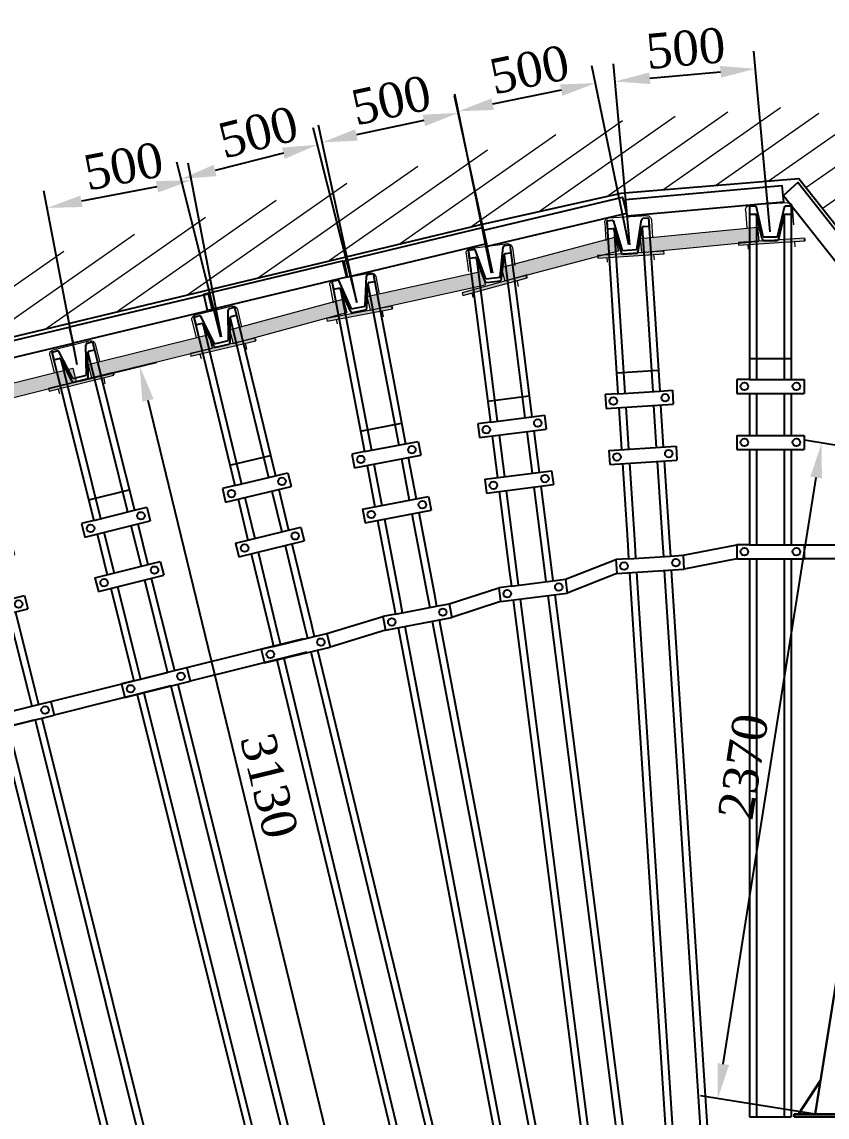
# Model space of a CAD drawing. Header units: millimetres. Extents: x -46762 to 161452, y -66984 to 31524.
# Drawn here: x 112115 to 114990, y -414 to 3497 of the extents above; entities that cross this region are included whole.
import ezdxf

# ---------------------------------------------------------------- set-up
doc = ezdxf.new("R2010")
doc.units = ezdxf.units.MM
doc.header["$LTSCALE"] = 0.5
doc.linetypes.add('ACAD_ISO10W100', pattern=[18, 12, -3, 0, -3])
doc.styles.get("Standard").update_dxf_attribs({"font": 'TIMES.TTF'})
doc.dimstyles.new('ISO-25', dxfattribs={"dimscale": 50, "dimtxt": 2.5, "dimasz": 2.5, "dimexe": 1.25, "dimexo": 0.625, "dimtad": 1, "dimdec": 0, "dimtxsty": 'Standard', "dimcen": 2.5, "dimadec": 0, "dimazin": 0, "dimtfac": 1, "dimtdec": 0, "dimtmove": 0, "dimatfit": 3, "dimfxl": 1, "dimarcsym": 0})

# ---------------------------------------------------------------- blocks, each defined once
blk = doc.blocks.new('11122')
for p, q in [((114545.9, 18362.5), (114545.9, 18333.5)), ((114545.9, 18362.5), (114564.9, 18362.5)), ((114545.9, 18362.5), (114545.9, 18001.5)), ((114595.3, 18252.5), (114570.7, 18357.8)), ((114570.9, 18357.2), (114570.9, 18356.5)), ((114645.9, 18252.5), (114670.5, 18357.8)), ((114670.4, 18357.2), (114670.4, 18356.5)), ((114676.4, 18362.5), (114695.4, 18362.5)), ((114695.4, 18362.5), (114695.4, 18333.5)), ((114695.4, 18362.5), (114695.4, 18001.5)), ((114545.9, 18333.5), (114565.9, 18333.5)), ((114570.9, 18328.5), (114570.9, 18001.5)), ((114590.9, 18245.5), (114570.9, 18328.5)), ((114650.4, 18245.5), (114670.4, 18328.5)), ((114670.4, 18328.5), (114670.4, 18001.5)), ((114675.4, 18333.5), (114695.4, 18333.5)), ((114595.3, 18252.5), (114645.9, 18252.5)), ((114596.9, 18239.5), (114644.4, 18239.5)), ((114545.9, 18001.5), (114545.9, 17743.1)), ((114570.9, 18001.5), (114570.9, 17743.1)), ((114670.4, 18001.5), (114670.4, 17743.1)), ((114695.4, 18001.5), (114695.4, 17743.1)), ((114545.9, 17818.1), (114695.4, 17818.1)), ((114545.9, 17743.1), (114500.4, 17743.1)), ((114500.4, 17743.1), (114500.4, 17693.1)), ((114545.9, 17743.1), (114695.4, 17743.1)), ((114695.4, 17743.1), (114740.9, 17743.1)), ((114740.9, 17743.1), (114740.9, 17693.1)), ((114500.4, 17693.1), (114740.9, 17693.1)), ((114545.9, 17693.1), (114545.9, 17543.1)), ((114545.9, 17693.1), (114545.9, 17543.1)), ((114570.9, 17693.1), (114570.9, 17543.1)), ((114570.9, 17693.1), (114570.9, 17543.1)), ((114670.4, 17693.1), (114670.4, 17543.1)), ((114670.4, 17693.1), (114670.4, 17543.1)), ((114695.4, 17693.1), (114695.4, 17543.1)), ((114695.4, 17693.1), (114695.4, 17543.1)), ((114500.4, 17543.1), (114740.9, 17543.1)), ((114500.4, 17543.1), (114500.4, 17493.1)), ((114740.9, 17543.1), (114740.9, 17493.1)), ((114500.4, 17493.1), (114740.9, 17493.1)), ((114545.9, 17493.1), (114545.9, 17201.5)), ((114570.9, 17493.1), (114570.9, 17201.5)), ((114670.4, 17493.1), (114670.4, 17201.5)), ((114695.4, 17493.1), (114695.4, 17201.5)), ((114545.9, 17201.5), (114545.9, 17152.7)), ((114570.9, 17201.5), (114570.9, 17152.7)), ((114670.4, 17201.5), (114670.4, 17152.7)), ((114695.4, 17201.5), (114695.4, 17152.7)), ((114500.4, 17152.7), (114500.4, 17102.7)), ((114545.9, 17152.7), (114500.4, 17152.7)), ((114545.9, 17152.7), (114695.4, 17152.7)), ((114695.4, 17152.7), (114740.9, 17152.7)), ((114740.9, 17152.7), (114740.9, 17102.7)), ((114740.9, 17152.7), (115170.4, 17152.7)), ((114500.4, 17102.7), (114740.9, 17102.7)), ((114545.9, 17102.7), (114545.9, 15109.6)), ((114570.9, 17102.7), (114570.9, 15109.6)), ((114670.4, 17102.7), (114670.4, 15109.6)), ((114695.4, 17102.7), (114695.4, 15109.6)), ((115170.4, 17102.7), (114740.9, 17102.7)), ((114545.9, 15109.6), (114695.4, 15109.6))]:
    blk.add_line(p, q)
for centre in [(114527.9, 17718.1), (114713.4, 17718.1), (114527.9, 17518.1), (114713.4, 17518.1), (114527.9, 17127.7), (114713.4, 17127.7)]:
    blk.add_circle(centre, 13.5)
for centre, radius, start, end in [((114564.9, 18356.5), 6, 0, 90), ((114676.4, 18356.5), 6, 90, 180), ((114565.9, 18328.5), 5, 0, 90), ((114675.4, 18328.5), 5, 90, 180), ((114596.9, 18245.5), 6, 180, 270), ((114644.4, 18245.5), 6, 270, 0)]:
    blk.add_arc(centre, radius, start, end)
blk = doc.blocks.new('*D95')
at = {"color": 0, "lineweight": -2}
for p, q in [((114786.5, 2746.5), (114728.1, 3391.8)), ((114285.1, 2701.1), (114226.7, 3346.4)), ((114356.8, 3295.4), (114609.2, 3318.3))]:
    blk.add_line(p, q, dxfattribs=at)
at = {"color": 0}
for points in [[(114607.3, 3339), (114611.1, 3297.5), (114733.7, 3329.5)], [(114354.9, 3316.2), (114358.7, 3274.7), (114232.3, 3284.1)]]:
    blk.add_solid(points, dxfattribs=at)
at = {"layer": 'Defpoints', "color": 0}
for p in [(114733.7, 3329.5), (114789.3, 2715.4), (114287.9, 2670)]:
    blk.add_point(p, dxfattribs=at)
at = {"color": 0, "insert": (114484.4, 3402.2), "char_height": 125, "attachment_point": 5, "rotation": 5.1732}
blk.add_mtext('500', dxfattribs=at)
blk = doc.blocks.new('*D96')
at = {"color": 0, "lineweight": -2}
for p, q in [((114281.2, 2700.2), (114150.1, 3339.3)), ((114040.2, 3252.9), (113795.5, 3202.7)), ((113791.7, 2599.7), (113660.5, 3238.8))]:
    blk.add_line(p, q, dxfattribs=at)
at = {"color": 0}
for points in [[(114036, 3273.3), (114044.4, 3232.5), (114162.6, 3278)], [(113791.4, 3223.1), (113799.7, 3182.3), (113673.1, 3177.6)]]:
    blk.add_solid(points, dxfattribs=at)
at = {"layer": 'Defpoints', "color": 0}
for p in [(113673.1, 3177.6), (114287.5, 2669.6), (113798, 2569.1)]:
    blk.add_point(p, dxfattribs=at)
at = {"color": 0, "insert": (113926.6, 3326.4), "char_height": 125, "attachment_point": 5, "rotation": 11.5975}
blk.add_mtext('500', dxfattribs=at)
blk = doc.blocks.new('*D97')
at = {"color": 0, "lineweight": -2}
for p, q in [((113796.2, 2599.2), (113659.2, 3232.6)), ((113550.2, 3145.1), (113309.1, 3093)), ((113310.7, 2494.2), (113173.7, 3127.6))]:
    blk.add_line(p, q, dxfattribs=at)
at = {"color": 0}
for points in [[(113545.8, 3165.5), (113554.6, 3124.8), (113672.4, 3171.5)], [(113304.7, 3113.3), (113313.5, 3072.6), (113186.9, 3066.5)]]:
    blk.add_solid(points, dxfattribs=at)
at = {"layer": 'Defpoints', "color": 0}
for p in [(113186.9, 3066.5), (113802.8, 2568.6), (113317.3, 2463.6)]:
    blk.add_point(p, dxfattribs=at)
at = {"color": 0, "insert": (113433, 3216.8), "char_height": 125, "attachment_point": 5, "rotation": 12.2039}
blk.add_mtext('500', dxfattribs=at)
blk = doc.blocks.new('*D98')
at = {"color": 0, "lineweight": -2}
for p, q in [((113311.8, 2493.4), (113154.3, 3118.7)), ((113048.3, 3027.6), (112804.5, 2966.2)), ((112825.5, 2370.9), (112668, 2996.3))]:
    blk.add_line(p, q, dxfattribs=at)
at = {"color": 0}
for points in [[(113043.3, 3047.8), (113053.4, 3007.4), (113169.6, 3058.1)], [(112799.4, 2986.4), (112809.6, 2946), (112683.3, 2935.7)]]:
    blk.add_solid(points, dxfattribs=at)
at = {"layer": 'Defpoints', "color": 0}
for p in [(112683.3, 2935.7), (113319.4, 2463.1), (112833.1, 2340.6)]:
    blk.add_point(p, dxfattribs=at)
at = {"color": 0, "insert": (112958.3, 3102.7), "char_height": 125, "attachment_point": 5, "rotation": 14.1338}
blk.add_mtext('500', dxfattribs=at)
blk = doc.blocks.new('*D101')
at = {"color": 0, "lineweight": -2}
for p, q in [((112827.2, 2371.3), (112707.8, 2992.8)), ((112596.8, 2907.8), (112327.3, 2856)), ((112312.2, 2272.3), (112192.8, 2893.8))]:
    blk.add_line(p, q, dxfattribs=at)
at = {"color": 0}
for points in [[(112592.9, 2928.3), (112600.7, 2887.4), (112719.6, 2931.4)], [(112323.4, 2876.5), (112331.3, 2835.6), (112204.6, 2832.4)]]:
    blk.add_solid(points, dxfattribs=at)
at = {"layer": 'Defpoints', "color": 0}
for p in [(112204.6, 2832.4), (112833.1, 2340.6), (112318.1, 2241.6)]:
    blk.add_point(p, dxfattribs=at)
at = {"color": 0, "insert": (112477.2, 2981.4), "char_height": 125, "attachment_point": 5, "rotation": 10.8785}
blk.add_mtext('500', dxfattribs=at)
blk = doc.blocks.new('скобка')
at = {"lineweight": 15, "true_color": 0xffffff}
blk.add_hatch(color=7, dxfattribs=at).paths.add_polyline_path([(114382.4, 3025), (114381.8, 3034.7), (114619, 3050.1), (114619.6, 3040.4)])
at = {"lineweight": 15}
for p, q in [((114558.1, 3176.4), (114421.4, 3167.6)), ((114407.4, 3151.6), (114411.6, 3087)), ((114574, 3162.5), (114578.2, 3097.8)), ((114619, 3050.1), (114381.8, 3034.7)), ((114381.8, 3034.7), (114382.4, 3025)), ((114382.4, 3025), (114619.6, 3040.4)), ((114415.5, 3027.1), (114416.5, 3010.7)), ((114582.1, 3037.9), (114583.3, 3019.2))]:
    blk.add_line(p, q, dxfattribs=at)
at = {"lineweight": 15, "extrusion": (0, 0, -1)}
for centre, major_axis, start_param, end_param in [((114559.1, 3161.5), (10.6, 10.6), -0.850275, 0.720521), ((114422.3, 3152.6), (-10.6, 10.6), 5.43291, 7.003706)]:
    blk.add_ellipse(centre, major_axis=major_axis, ratio=1, start_param=start_param, end_param=end_param, dxfattribs=at)
blk = doc.blocks.new('скобка в сборке')
at = {"lineweight": 15, "true_color": 0xffffff}
for points in [[(113826.7, 2619.3), (114243.9, 2671.9), (114250.2, 2622.4), (113833, 2569.7)], [(113677.1, 2545.1), (113676.1, 2554.8), (113912.8, 2577), (113913.7, 2567.3)]]:
    blk.add_hatch(color=7, dxfattribs=at).paths.add_polyline_path(points)
at = {"lineweight": 15}
for p, q in [((113848.4, 2701.5), (113711.9, 2688.7)), ((113698.4, 2672.4), (113704.4, 2607.9)), ((113826.7, 2619.3), (114243.9, 2672)), ((113864.7, 2688), (113870.7, 2623.5)), ((114243.9, 2672), (114250.2, 2622.4)), ((113833, 2569.7), (114250.2, 2622.4)), ((113826.7, 2619.3), (113833, 2569.5)), ((113912.8, 2577), (113676.1, 2554.8)), ((113676.1, 2554.8), (113677.1, 2545.1)), ((113677.1, 2545.1), (113913.7, 2567.3)), ((113710, 2548.2), (113711.6, 2531.8)), ((113876.2, 2560.8), (113877.4, 2542.1))]:
    blk.add_line(p, q, dxfattribs=at)
at = {"lineweight": 15, "extrusion": (0, 0, -1)}
for centre, major_axis, start_param, end_param in [((113849.8, 2686.6), (10.3, 10.9), -0.850275, 0.720521), ((113713.3, 2673.8), (-10.9, 10.3), 5.43291, 7.003706)]:
    blk.add_ellipse(centre, major_axis=major_axis, ratio=1, start_param=start_param, end_param=end_param, dxfattribs=at)
blk = doc.blocks.new('скосштри')
at = {"linetype": 'ACAD_ISO10W100', "true_color": 0xffffff}
blk.add_hatch(color=7, dxfattribs=at).paths.add_polyline_path([(112350.3, 2272.4), (112782.5, 2374.1), (112793.9, 2325.4), (112361.8, 2223.5)])
at = {"lineweight": 15, "true_color": 0xffffff}
blk.add_hatch(color=7, dxfattribs=at).paths.add_polyline_path([(112210.7, 2177.7), (112208.4, 2187.2), (112439.8, 2242), (112442, 2232.5)])
at = {"lineweight": 15}
for p, q in [((112358.7, 2356.4), (112225.3, 2324.8)), ((112350.3, 2272.4), (112782.5, 2374.1)), ((112782.5, 2374.1), (112793.9, 2325.4)), ((112361.8, 2223.5), (112793.9, 2325.4)), ((112376.7, 2345.2), (112391.7, 2282.2)), ((112214.2, 2306.8), (112229.1, 2243.7)), ((112350.3, 2272.4), (112361.8, 2223.5)), ((112439.8, 2242), (112208.4, 2187.2)), ((112210.7, 2177.7), (112442, 2232.5)), ((112405.8, 2220.9), (112409.6, 2202.6)), ((112208.4, 2187.2), (112210.7, 2177.7)), ((112242.9, 2185.3), (112246.7, 2169.4))]:
    blk.add_line(p, q, dxfattribs=at)
at = {"color": 7, "linetype": 'ACAD_ISO10W100'}
blk.add_line((112442, 2232.5), (112440, 2242), dxfattribs=at)
at = {"lineweight": 15, "extrusion": (0, 0, -1)}
for centre, major_axis, start_param, end_param in [((112362.1, 2341.8), (8.7, 12.2), -0.850275, 0.720521), ((112228.8, 2310.2), (-12.2, 8.7), 5.43291, 7.003706)]:
    blk.add_ellipse(centre, major_axis=major_axis, ratio=1, start_param=start_param, end_param=end_param, dxfattribs=at)
blk = doc.blocks.new('*D137')
at = {"color": 0, "lineweight": -2}
for p, q in [((112322.6, 2214.9), (112596.1, 2281.5)), ((113246.1, -651.8), (112564.9, 2145.3)), ((113062.9, -825), (113336.4, -758.4))]:
    blk.add_line(p, q, dxfattribs=at)
at = {"color": 0, "lineweight": 0}
for points in [[(112585.2, 2150.2), (112544.7, 2140.3), (112535.4, 2266.7)], [(113266.3, -646.8), (113225.8, -656.7), (113275.7, -773.2)]]:
    blk.add_solid(points, dxfattribs=at)
at = {"layer": 'Defpoints', "color": 0, "lineweight": 0}
for p in [(112535.4, 2266.7), (112292.2, 2207.5), (113032.5, -832.4)]:
    blk.add_point(p, dxfattribs=at)
at = {"color": 0, "lineweight": 0, "insert": (112997.6, 769.2), "char_height": 125, "attachment_point": 5, "rotation": 283.6862}
blk.add_mtext('3130', dxfattribs=at)

msp = doc.modelspace()

# ---------------------------------------------------------------- hatches: boundary and pattern name
at = {"lineweight": 0}
h = msp.add_hatch(dxfattribs=at)
h.set_pattern_fill('LINE', scale=30, angle=35, style=0)
h.paths.add_polyline_path([(111056.06, 2388.47), (111117.97, 2140.16), (113747.62, 2771.16), (114252.77, 2884.23), (114888.29, 2936.66), (115349.02, 2355.4), (115405.81, 2332.03), (115521.06, 2358.73), (115571.16, 2413.82), (115716.47, 2564.05), (115885.16, 2700.92), (116000.4, 2781.05), (116130.68, 2864.51), (116275.99, 2947.97), (116448.93, 3027.32), (116668.99, 3110.53), (116917.88, 3175.36), (117142.9, 3215.04), (117433.4, 3235.65), (117664.91, 3222.04), (117858.96, 3198.22), (118073.44, 3150.59), (118260.51, 3096.02), (118475.44, 3015.2), (118752.31, 2863.98), (118942.63, 2746.44), (119103.01, 2622.48), (119227.03, 2507.08), (119340.37, 2393.81), (119453.7, 2252.76), (119595.64, 2037.98), (119602.88, 1982.5), (119832.18, 1521.75), (119926.47, 1224.18), (119994.06, 970.89), (120032.85, 586.2), (120032.85, -413.65), (120259.89, -414.26), (120259.89, 528.91), (120217.22, 952.06), (120142.87, 1230.68), (120039.16, 1558.01), (119786.92, 2064.83), (119778.96, 2125.86), (119622.82, 2362.12), (119498.16, 2517.27), (119373.49, 2641.87), (119237.06, 2768.81), (119060.64, 2905.16), (118851.3, 3034.46), (118546.73, 3200.8), (118310.31, 3289.7), (118104.54, 3349.73), (117868.61, 3402.12), (117655.15, 3428.32), (117400.5, 3443.29), (117080.95, 3420.63), (116833.42, 3376.97), (116559.64, 3305.67), (116317.57, 3214.13), (116127.34, 3126.85), (115967.5, 3035.04), (115824.2, 2943.23), (115441.81, 2563.68), (114936.89, 3200.67), (114237.82, 3143), (113682.16, 3018.62)])
h.paths.add_polyline_path([(111034.93, 2120.24), (110973.02, 2368.55), (110635.67, 2287.6), (110439.16, 2241.95), (109955.41, 1967.33), (107042.14, 1244.06), (107101.51, 1006.55), (110359.66, 1815.44), (110799.44, 2065.1), (110978.09, 2106.6)])
at = {"lineweight": 15, "true_color": 0xffffff}
for points in [[(114322.37, 2722.82), (114740.93, 2763.41), (114745.76, 2713.76), (114327.21, 2673.06)], [(113825.88, 2620.01), (114232.34, 2727.87), (114245.15, 2679.66), (113838.72, 2571.69)], [(114170.64, 2652.88), (114170, 2662.62), (114407.23, 2678.04), (114407.86, 2668.29)], [(113689.31, 2519.34), (113686.69, 2528.74), (113915.65, 2592.68), (113918.28, 2583.28)]]:
    msp.add_hatch(color=7, dxfattribs=at).paths.add_polyline_path(points)

# ---------------------------------------------------------------- linework, layer by layer
for p, q in [((114712.38, 2839.45), (114712.38, 2810.45)), ((114712.38, 2839.45), (114731.38, 2839.45)), ((114712.38, 2839.45), (114712.38, 2478.51)), ((114761.83, 2729.45), (114737.22, 2834.81)), ((114737.38, 2834.14), (114737.38, 2833.45)), ((114812.43, 2729.45), (114837.04, 2834.81)), ((114836.88, 2834.14), (114836.88, 2833.45)), ((114842.88, 2839.45), (114861.88, 2839.45)), ((114861.88, 2839.45), (114861.88, 2810.45)), ((114861.88, 2839.45), (114861.88, 2478.51)), ((114202.76, 2786.91), (114221.72, 2788.14)), ((114202.76, 2786.91), (114204.63, 2757.97)), ((114202.76, 2786.91), (114226.05, 2426.73)), ((114259.21, 2680.33), (114227.85, 2783.89)), ((114228.05, 2783.23), (114228.1, 2782.54)), ((114309.7, 2683.6), (114327.46, 2790.33)), ((114327.34, 2789.65), (114327.39, 2788.96)), ((114332.99, 2795.33), (114351.95, 2796.56)), ((114351.95, 2796.56), (114353.82, 2767.62)), ((114351.95, 2796.56), (114375.24, 2436.38)), ((114712.38, 2810.45), (114732.38, 2810.45)), ((114737.38, 2805.45), (114737.38, 2478.51)), ((114757.38, 2722.45), (114737.38, 2805.45)), ((114816.88, 2722.45), (114836.88, 2805.45)), ((114836.88, 2805.45), (114836.88, 2478.51)), ((114841.88, 2810.45), (114861.88, 2810.45)), ((114204.63, 2757.97), (114224.59, 2759.26)), ((114229.9, 2754.6), (114251, 2428.34)), ((114255.22, 2673.06), (114229.9, 2754.6)), ((114314.59, 2676.9), (114329.19, 2761.02)), ((114329.19, 2761.02), (114350.29, 2434.76)), ((114333.86, 2766.33), (114353.82, 2767.62)), ((113838.04, 2698.48), (113856.89, 2700.9)), ((113856.89, 2700.9), (113860.58, 2672.13)), ((113856.89, 2700.9), (113902.75, 2342.88)), ((114761.83, 2729.45), (114812.43, 2729.45)), ((114763.38, 2716.45), (114810.88, 2716.45)), ((113708.6, 2681.9), (113727.45, 2684.31)), ((113708.6, 2681.9), (113712.29, 2653.13)), ((113708.6, 2681.9), (113754.46, 2323.89)), ((113771.63, 2579.07), (113733.83, 2680.46)), ((113734.07, 2679.81), (113734.16, 2679.12)), ((113821.82, 2585.5), (113832.84, 2693.14)), ((113827.12, 2579.13), (113836.41, 2663.99)), ((113832.77, 2692.45), (113832.86, 2691.77)), ((113836.41, 2663.99), (113877.96, 2339.71)), ((113840.74, 2669.59), (113860.58, 2672.13)), ((114259.21, 2680.33), (114309.7, 2683.6)), ((114261.59, 2667.46), (114308.99, 2670.53)), ((113712.29, 2653.13), (113732.13, 2655.68)), ((113737.72, 2651.35), (113779.26, 2327.07)), ((113768.1, 2571.57), (113737.72, 2651.35)), ((113340.62, 2481.18), (113345.04, 2589.29)), ((113345.02, 2588.59), (113345.14, 2587.92)), ((113349.91, 2594.93), (113368.58, 2598.49)), ((113368.58, 2598.49), (113374.01, 2570.01)), ((113368.58, 2598.49), (113436.21, 2243.95)), ((113771.63, 2579.07), (113821.82, 2585.5)), ((113221.73, 2570.48), (113240.39, 2574.04)), ((113221.73, 2570.48), (113227.16, 2541.99)), ((113221.73, 2570.48), (113289.36, 2215.94)), ((113227.16, 2541.99), (113246.81, 2545.74)), ((113290.91, 2471.69), (113247, 2570.58)), ((113247.28, 2569.95), (113247.41, 2569.27)), ((113346.3, 2475.13), (113350.39, 2560.41)), ((113350.39, 2560.41), (113411.65, 2239.27)), ((113354.37, 2566.26), (113374.01, 2570.01)), ((113774.82, 2566.38), (113821.93, 2572.41)), ((113252.65, 2541.77), (113313.92, 2220.62)), ((113287.85, 2463.98), (113252.65, 2541.77)), ((112852.07, 2359.28), (112851.22, 2467.47)), ((112851.22, 2466.78), (112851.38, 2466.11)), ((112855.8, 2473.35), (112874.27, 2477.82)), ((112874.27, 2477.82), (112881.09, 2449.63)), ((112874.27, 2477.82), (112959.14, 2127)), ((113290.91, 2471.69), (113340.62, 2481.18)), ((113294.87, 2459.22), (113341.53, 2468.12)), ((114712.38, 2478.51), (114712.38, 2220.1)), ((114737.38, 2478.51), (114737.38, 2220.1)), ((114836.88, 2478.51), (114836.88, 2220.1)), ((114861.88, 2478.51), (114861.88, 2220.1)), ((112728.96, 2442.67), (112747.43, 2447.13)), ((112728.96, 2442.67), (112735.78, 2414.48)), ((112728.96, 2442.67), (112813.84, 2091.85)), ((112802.89, 2347.38), (112754.2, 2444)), ((112754.51, 2443.38), (112754.67, 2442.71)), ((112857.97, 2438.89), (112934.84, 2121.12)), ((112858.05, 2353.52), (112857.97, 2438.89)), ((112861.65, 2444.93), (112881.09, 2449.63)), ((114226.05, 2426.73), (114242.73, 2168.85)), ((114251, 2428.34), (114267.68, 2170.46)), ((114350.29, 2434.76), (114366.97, 2176.89)), ((114375.24, 2436.38), (114391.92, 2178.5)), ((112735.78, 2414.48), (112755.22, 2419.18)), ((112761.26, 2415.5), (112838.13, 2097.73)), ((112800.21, 2339.53), (112761.26, 2415.5)), ((112802.89, 2347.38), (112852.07, 2359.28)), ((112807.46, 2335.11), (112853.62, 2346.28)), ((113754.46, 2323.89), (113787.3, 2067.57)), ((113779.26, 2327.07), (113812.1, 2070.74)), ((113877.96, 2339.71), (113910.79, 2083.39)), ((113902.75, 2342.88), (113935.59, 2086.56)), ((114712.38, 2295.1), (114861.88, 2295.1)), ((113411.65, 2239.27), (113460.08, 1985.43)), ((113436.21, 2243.95), (113484.63, 1990.11)), ((114237.89, 2243.7), (114387.08, 2253.34)), ((113289.36, 2215.94), (113337.78, 1962.1)), ((113313.92, 2220.62), (113362.34, 1966.78)), ((114712.38, 2220.1), (114666.88, 2220.1)), ((114666.88, 2220.1), (114666.88, 2170.1)), ((114712.38, 2220.1), (114861.88, 2220.1)), ((114861.88, 2220.1), (114907.38, 2220.1)), ((114907.38, 2220.1), (114907.38, 2170.1)), ((113777.77, 2141.96), (113926.06, 2160.96)), ((114242.73, 2168.85), (114197.32, 2165.92)), ((114197.32, 2165.92), (114200.55, 2116.02)), ((114242.73, 2168.85), (114391.92, 2178.5)), ((114391.92, 2178.5), (114437.32, 2181.44)), ((114437.32, 2181.44), (114440.55, 2131.54)), ((114666.88, 2170.1), (114907.38, 2170.1)), ((114712.38, 2170.1), (114712.38, 2020.1)), ((114712.38, 2170.1), (114712.38, 2020.1)), ((114737.38, 2170.1), (114737.38, 2020.1)), ((114737.38, 2170.1), (114737.38, 2020.1)), ((114836.88, 2170.1), (114836.88, 2020.1)), ((114836.88, 2170.1), (114836.88, 2020.1)), ((114861.88, 2170.1), (114861.88, 2020.1)), ((114861.88, 2170.1), (114861.88, 2020.1)), ((112934.84, 2121.12), (112995.61, 1869.96)), ((112959.14, 2127), (113019.91, 1875.83)), ((114200.55, 2116.02), (114440.55, 2131.54)), ((114245.95, 2118.96), (114255.63, 1969.27)), ((114245.95, 2118.96), (114255.63, 1969.27)), ((114270.9, 2120.57), (114280.58, 1970.88)), ((114270.9, 2120.57), (114280.58, 1970.88)), ((114370.2, 2126.99), (114379.88, 1977.3)), ((114370.2, 2126.99), (114379.88, 1977.3)), ((114395.14, 2128.6), (114404.82, 1978.92)), ((114395.14, 2128.6), (114404.82, 1978.92)), ((112813.84, 2091.85), (112874.6, 1840.68)), ((112838.13, 2097.73), (112898.9, 1846.56)), ((113787.3, 2067.57), (113935.59, 2086.56)), ((113935.59, 2086.56), (113980.72, 2092.35)), ((113980.72, 2092.35), (113987.07, 2042.75)), ((113323.73, 2035.77), (113470.58, 2063.78)), ((113787.3, 2067.57), (113742.17, 2061.79)), ((113742.17, 2061.79), (113748.52, 2012.19)), ((113748.52, 2012.19), (113987.07, 2042.75)), ((113917.14, 2033.79), (113936.2, 1885.01)), ((113917.14, 2033.79), (113936.2, 1885.01)), ((113941.94, 2036.97), (113961, 1888.19)), ((113941.94, 2036.97), (113961, 1888.19)), ((113484.63, 1990.11), (113529.33, 1998.64)), ((113529.33, 1998.64), (113538.7, 1949.52)), ((113793.65, 2017.97), (113812.71, 1869.19)), ((113793.65, 2017.97), (113812.71, 1869.19)), ((113818.45, 2021.15), (113837.51, 1872.37)), ((113818.45, 2021.15), (113837.51, 1872.37)), ((114666.88, 2020.1), (114907.38, 2020.1)), ((114666.88, 2020.1), (114666.88, 1970.1)), ((114907.38, 2020.1), (114907.38, 1970.1)), ((113337.78, 1962.1), (113293.09, 1953.57)), ((113337.78, 1962.1), (113484.63, 1990.11)), ((114210.23, 1966.33), (114450.23, 1981.85)), ((114210.23, 1966.33), (114213.46, 1916.44)), ((114450.23, 1981.85), (114453.45, 1931.96)), ((114666.88, 1970.1), (114907.38, 1970.1)), ((114712.38, 1970.1), (114712.38, 1678.51)), ((114737.38, 1970.1), (114737.38, 1678.51)), ((114836.88, 1970.1), (114836.88, 1678.51)), ((114861.88, 1970.1), (114861.88, 1678.51)), ((112856.96, 1913.58), (113002.27, 1948.73)), ((113293.09, 1953.57), (113302.46, 1904.46)), ((113302.46, 1904.46), (113538.7, 1949.52)), ((113371.71, 1917.67), (113399.81, 1770.33)), ((113371.71, 1917.67), (113399.81, 1770.33)), ((113469.44, 1936.31), (113497.55, 1788.97)), ((113469.44, 1936.31), (113497.55, 1788.97)), ((113494, 1941), (113522.11, 1793.65)), ((113494, 1941), (113522.11, 1793.65)), ((114213.46, 1916.44), (114453.45, 1931.96)), ((114258.86, 1919.37), (114277.68, 1628.4)), ((114283.81, 1920.99), (114302.63, 1630.01)), ((114383.1, 1927.41), (114401.92, 1636.43)), ((114408.05, 1929.02), (114426.87, 1638.04)), ((113019.91, 1875.83), (113064.13, 1886.53)), ((113064.13, 1886.53), (113075.89, 1837.93)), ((113347.15, 1912.98), (113375.26, 1765.64)), ((113347.15, 1912.98), (113375.26, 1765.64)), ((113767.58, 1863.41), (114006.13, 1893.97)), ((114006.13, 1893.97), (114012.49, 1844.37)), ((112874.6, 1840.68), (112830.38, 1829.98)), ((112874.6, 1840.68), (113019.91, 1875.83)), ((113767.58, 1863.41), (113773.94, 1813.81)), ((113773.94, 1813.81), (114012.49, 1844.37)), ((113967.35, 1838.59), (114004.4, 1549.37)), ((112830.38, 1829.98), (112842.13, 1781.38)), ((112842.13, 1781.38), (113075.89, 1837.93)), ((113007.37, 1821.36), (113042.64, 1675.56)), ((113007.37, 1821.36), (113042.64, 1675.56)), ((113031.66, 1827.24), (113066.94, 1681.44)), ((113031.66, 1827.24), (113066.94, 1681.44)), ((113330.56, 1757.12), (113566.8, 1802.18)), ((113566.8, 1802.18), (113576.17, 1753.07)), ((113819.07, 1819.59), (113856.12, 1530.37)), ((113843.86, 1822.77), (113880.91, 1533.55)), ((113942.56, 1835.41), (113979.61, 1546.19)), ((112886.36, 1792.08), (112921.63, 1646.29)), ((112886.36, 1792.08), (112921.63, 1646.29)), ((112910.66, 1797.96), (112945.93, 1652.17)), ((112910.66, 1797.96), (112945.93, 1652.17)), ((113330.56, 1757.12), (113339.93, 1708)), ((113339.93, 1708), (113576.17, 1753.07)), ((113409.18, 1721.21), (113463.82, 1434.79)), ((113506.92, 1739.86), (113561.56, 1453.44)), ((113531.48, 1744.54), (113586.12, 1458.12)), ((112877.4, 1635.59), (113111.16, 1692.14)), ((113111.16, 1692.14), (113122.92, 1643.54)), ((113384.63, 1716.53), (113439.26, 1430.11)), ((112889.16, 1586.99), (113122.92, 1643.54)), ((114712.38, 1678.51), (114712.38, 1629.65)), ((114737.38, 1678.51), (114737.38, 1629.65)), ((114836.88, 1678.51), (114836.88, 1629.65)), ((114861.88, 1678.51), (114861.88, 1629.65)), ((112877.4, 1635.59), (112889.16, 1586.99)), ((112957.68, 1603.57), (113026.25, 1320.16)), ((113054.39, 1626.97), (113122.96, 1343.56)), ((113078.69, 1632.84), (113147.26, 1349.43)), ((114277.68, 1628.4), (114280.83, 1579.64)), ((114302.63, 1630.01), (114305.78, 1581.25)), ((114401.92, 1636.43), (114405.07, 1587.67)), ((114426.87, 1638.04), (114430.02, 1589.29)), ((114475.42, 1592.22), (114666.88, 1629.65)), ((114666.88, 1629.65), (114666.88, 1579.65)), ((114712.38, 1629.65), (114666.88, 1629.65)), ((114712.38, 1629.65), (114861.88, 1629.65)), ((114861.88, 1629.65), (114907.38, 1629.65)), ((114907.38, 1629.65), (114907.38, 1579.65)), ((114907.38, 1629.65), (115269.35, 1629.65)), ((112933.39, 1597.69), (113001.95, 1314.28)), ((114055.74, 1506.69), (114235.43, 1576.7)), ((114280.83, 1579.64), (114235.43, 1576.7)), ((114235.43, 1576.7), (114238.65, 1526.81)), ((114280.83, 1579.64), (114430.02, 1589.29)), ((114430.02, 1589.29), (114475.42, 1592.22)), ((114475.42, 1592.22), (114478.65, 1542.33)), ((114666.88, 1579.65), (114478.65, 1542.33)), ((114666.88, 1579.65), (114907.38, 1579.65)), ((114712.38, 1579.65), (114712.38, -413.38)), ((114737.38, 1579.65), (114737.38, -413.38)), ((114836.88, 1579.65), (114836.88, -413.38)), ((114861.88, 1579.65), (114861.88, -413.38)), ((115261.43, 1579.65), (114907.38, 1579.65)), ((113856.12, 1530.37), (113862.32, 1481.91)), ((113880.91, 1533.55), (113887.12, 1485.09)), ((113979.61, 1546.19), (113985.82, 1497.73)), ((114004.4, 1549.37), (114010.61, 1500.91)), ((114238.65, 1526.81), (114062.1, 1457.09)), ((114238.65, 1526.81), (114478.65, 1542.33)), ((114284.06, 1529.74), (114412.67, -459.14)), ((114309.01, 1531.36), (114437.62, -457.53)), ((114408.3, 1537.78), (114536.91, -451.11)), ((114433.25, 1539.39), (114561.86, -449.49)), ((113862.32, 1481.91), (114010.61, 1500.91)), ((114010.61, 1500.91), (114055.74, 1506.69)), ((114055.74, 1506.69), (114062.1, 1457.09)), ((113561.56, 1453.44), (113570.71, 1405.44)), ((113586.12, 1458.12), (113595.27, 1410.13)), ((113639.96, 1418.65), (113817.19, 1476.13)), ((113862.32, 1481.91), (113817.19, 1476.13)), ((113817.19, 1476.13), (113823.55, 1426.53)), ((113823.55, 1426.53), (114062.1, 1457.09)), ((113992.17, 1448.14), (114245.41, -528.75)), ((114016.97, 1451.31), (114270.21, -525.57)), ((113439.26, 1430.11), (113448.42, 1382.11)), ((113448.42, 1382.11), (113595.27, 1410.13)), ((113463.82, 1434.79), (113472.98, 1386.8)), ((113595.27, 1410.13), (113639.96, 1418.65)), ((113639.96, 1418.65), (113649.33, 1369.54)), ((113823.55, 1426.53), (113649.33, 1369.54)), ((113868.68, 1432.32), (114121.92, -544.57)), ((113893.48, 1435.49), (114146.72, -541.39)), ((113202.97, 1312.65), (113403.72, 1373.59)), ((113448.42, 1382.11), (113403.72, 1373.59)), ((113403.72, 1373.59), (113413.09, 1324.47)), ((113413.09, 1324.47), (113649.33, 1369.54)), ((113122.96, 1343.56), (113134.45, 1296.07)), ((113147.26, 1349.43), (113158.75, 1301.95)), ((113457.79, 1333), (113831.25, -624.74)), ((113482.35, 1337.68), (113855.8, -620.05)), ((113580.08, 1356.33), (113953.54, -601.41)), ((113604.64, 1361.01), (113978.1, -596.72)), ((113001.95, 1314.28), (113013.44, 1266.79)), ((113013.44, 1266.79), (113158.75, 1301.95)), ((113026.25, 1320.16), (113037.74, 1272.67)), ((113158.75, 1301.95), (113202.97, 1312.65)), ((113202.97, 1312.65), (113214.73, 1264.05)), ((113413.09, 1324.47), (113214.73, 1264.05)), ((113013.44, 1266.79), (112969.21, 1256.09)), ((112969.21, 1256.09), (112980.97, 1207.5)), ((112980.97, 1207.5), (113214.73, 1264.05)), ((113170.5, 1253.35), (113638.5, -681.13)), ((113025.19, 1218.19), (113493.44, -717.3)), ((113049.49, 1224.07), (113517.7, -711.25)), ((113146.2, 1247.47), (113614.24, -687.18)), ((114712.38, -413.38), (114861.88, -413.38))]:
    msp.add_line(p, q)
at = {"lineweight": 15}
for p, q in [((114195.62, 2779.54), (114199.82, 2714.89)), ((114346.35, 2804.36), (114209.62, 2795.48)), ((114362.29, 2790.37), (114366.49, 2725.72)), ((114322.37, 2722.82), (114740.89, 2763.52)), ((114740.89, 2763.52), (114745.73, 2713.76)), ((113849.35, 2703.78), (113713.45, 2686.29)), ((113825.88, 2620.01), (114232.29, 2727.98)), ((114232.29, 2727.98), (114245.12, 2679.65)), ((114322.37, 2722.82), (114327.23, 2672.84)), ((114327.21, 2673.06), (114745.73, 2713.76)), ((113700.48, 2669.5), (113708.75, 2605.24)), ((113838.72, 2571.69), (114245.12, 2679.65)), ((113866.14, 2690.81), (113874.41, 2626.56)), ((114407.23, 2678.04), (114170, 2662.62)), ((114170, 2662.62), (114170.64, 2652.88)), ((114170.64, 2652.88), (114407.86, 2668.29)), ((114370.38, 2665.86), (114371.6, 2647.15)), ((114407.86, 2668.29), (114407.23, 2678.04)), ((114203.71, 2655.03), (114204.77, 2638.65)), ((113915.65, 2592.68), (113686.69, 2528.74)), ((113689.31, 2519.34), (113918.28, 2583.28)), ((113825.88, 2620.01), (113838.78, 2571.47)), ((113882.5, 2570.29), (113887.03, 2552.1)), ((113686.69, 2528.74), (113689.31, 2519.34)), ((113721.24, 2528.25), (113725.65, 2512.44))]:
    msp.add_line(p, q, dxfattribs=at)
at = {"color": 7, "linetype": 'ACAD_ISO10W100'}
for p, q in [((114910.68, 2714.52), (114910.05, 2724.26)), ((113918.28, 2583.28), (113915.65, 2592.68)), ((113438.21, 2471.97), (113436.42, 2481.57)), ((112949.65, 2357.39), (112947.58, 2366.93))]:
    msp.add_line(p, q, dxfattribs=at)
at = {"color": 7}
for p, q in [((115318.13, 1937.68), (114908.36, 2002.58)), ((114618.86, -224.8), (114950.54, 1869.34)), ((114947.34, -403.38), (114537.58, -338.48))]:
    msp.add_line(p, q, dxfattribs=at)
at = {"color": 7, "lineweight": 30}
for p, q in [((115318.13, 1937.68), (114947.34, -403.38)), ((114871.88, -403.38), (115071.88, -403.38)), ((114871.88, -403.38), (114871.88, -413.38)), ((115271.88, -413.38), (114871.88, -413.38))]:
    msp.add_line(p, q, dxfattribs=at)
at = {"color": 7}
for points in [[(116668.99, 3110.53), (116448.93, 3027.32), (116275.99, 2947.97), (116130.68, 2864.51), (116000.4, 2781.05), (115885.16, 2700.92), (115716.47, 2564.05), (115571.16, 2413.82), (115521.06, 2358.73), (115405.81, 2332.03), (115349.02, 2355.4), (114888.29, 2936.66), (114252.77, 2884.23), (113747.62, 2771.16), (111117.97, 2140.16)], [(114276.11, 2802.23), (114270.13, 2861.93), (114827.98, 2912.54), (114833.95, 2852.84), (114276.08, 2802.81)], [(113776.36, 2694.11), (113764.16, 2752.46), (114258.67, 2870.7), (114273.19, 2812.49), (113776.36, 2694.11)], [(113277.1, 2585.64), (113264.89, 2643.99), (113759.4, 2762.23), (113773.93, 2704.02), (113277.1, 2585.64)], [(112776.87, 2466.33), (112764.67, 2524.69), (113259.18, 2642.93), (113273.7, 2584.71), (112776.87, 2466.33)], [(112297.39, 2349.57), (112285.18, 2407.92), (112779.7, 2526.16), (112794.22, 2467.95), (112297.39, 2349.57)], [(111801.41, 2230.26), (111789.21, 2288.61), (112283.72, 2406.86), (112298.24, 2348.64), (111801.41, 2230.26)]]:
    msp.add_lwpolyline(points, dxfattribs=at)
msp.add_lwpolyline([(114834.38, 2876.24), (115446.58, 2101.65), (115485.66, 2161.38), (114885.48, 2923.67), (114834.38, 2876.24)], close=True, dxfattribs=at)
at = {"color": 7, "lineweight": 30}
msp.add_lwpolyline([(114966.35, -283.38), (114887.34, -403.38)], dxfattribs=at)
for centre in [(114694.38, 2195.1), (114879.88, 2195.1), (114226.38, 2142.74), (114411.49, 2154.71), (113956.62, 2064.05), (113772.62, 2040.48), (114694.38, 1995.1), (114879.88, 1995.1), (113507, 1968.93), (114239.29, 1943.16), (114424.4, 1955.13), (113324.78, 1934.17), (113982.03, 1865.67), (113043.28, 1855.77), (113798.04, 1842.1), (112862.98, 1812.15), (113544.47, 1772.47), (113362.26, 1737.71), (113090.31, 1661.38), (112910.01, 1617.76), (114694.38, 1604.65), (114879.88, 1604.65), (114264.48, 1553.53), (114449.6, 1565.5), (114031.64, 1478.4), (113847.65, 1454.83), (113617.64, 1388.94), (113435.42, 1354.18), (113182.12, 1281.88), (113001.82, 1238.26)]:
    msp.add_circle(centre, 13.5)
for centre, radius, start, end in [((114731.38, 2833.45), 6, 0, 90), ((114842.88, 2833.45), 6, 90, 180), ((114222.11, 2782.15), 6, 3.7, 93.7), ((114333.38, 2789.35), 6, 93.7, 183.7), ((114732.38, 2805.45), 5, 0, 90), ((114841.88, 2805.45), 5, 90, 180), ((114224.91, 2754.27), 5, 3.7, 93.7), ((114334.18, 2761.34), 5, 93.7, 183.7), ((113838.81, 2692.53), 6, 97.3, 187.3), ((114763.38, 2722.45), 6, 180, 270), ((114810.88, 2722.45), 6, 270, 0), ((113728.21, 2678.36), 6, 7.3, 97.3), ((113841.37, 2664.63), 5, 97.3, 187.3), ((114261.2, 2673.45), 6, 183.7, 273.7), ((114308.6, 2676.51), 6, 273.7, 3.7), ((113732.76, 2650.72), 5, 7.3, 97.3), ((113351.04, 2589.04), 6, 100.8, 190.8), ((113241.51, 2568.15), 6, 10.8, 100.8), ((113247.74, 2540.83), 5, 10.8, 100.8), ((113355.3, 2561.35), 5, 100.8, 190.8), ((113774.06, 2572.33), 6, 187.3, 277.3), ((113821.17, 2578.36), 6, 277.3, 7.3), ((112857.22, 2467.52), 6, 103.6, 193.6), ((113293.75, 2465.11), 6, 190.8, 280.8), ((113340.4, 2474.01), 6, 280.8, 10.8), ((112748.84, 2441.3), 6, 13.6, 103.6), ((112862.83, 2440.07), 5, 103.6, 193.6), ((112756.4, 2414.32), 5, 13.6, 103.6), ((112852.21, 2352.11), 6, 283.6, 13.6), ((112806.05, 2340.94), 6, 193.6, 283.6)]:
    msp.add_arc(centre, radius, start, end)
at = {"lineweight": 15, "extrusion": (0, 0, -1)}
for centre, major_axis, start_param, end_param in [((114210.59, 2780.51), (-10.61, 10.61), 5.4329101, 7.0037065), ((114347.32, 2789.4), (10.61, 10.61), -0.8502752, 0.7205212), ((113851.26, 2688.9), (9.92, 11.25), -0.8502752, 0.7205212), ((113715.36, 2671.41), (-11.25, 9.92), 5.4329101, 7.0037065)]:
    msp.add_ellipse(centre, major_axis=major_axis, ratio=1, start_param=start_param, end_param=end_param, dxfattribs=at)
at = {"color": 7}
for points in [[(114929.96, 1872.6), (114971.12, 1866.08), (114970.09, 1992.8)], [(114598.28, -221.54), (114639.44, -228.06), (114599.31, -348.26)]]:
    msp.add_solid(points, dxfattribs=at)

# ---------------------------------------------------------------- block references
at = {"color": 7, "linetype": 'ACAD_ISO10W100'}
msp.add_blockref('скобка', (291.07, -325.86), dxfattribs=at)
for p, rotation in [((231.28, -10455.59), 5.223566045114916), ((488.16, -15955.03), 7.95741126086245)]:
    msp.add_blockref('скобка в сборке', p, dxfattribs=dict(at, rotation=rotation))
at = {"color": 7, "rotation": 13.99999999992542}
for p in [(5520.26, -43210.44), (5035.11, -43331.39), (4549.96, -43452.34)]:
    msp.add_blockref('11122', p, dxfattribs=at)
at = {"color": 7, "linetype": 'ACAD_ISO10W100', "true_color": 0xffffff}
for p, rotation in [((31.36, -1204.99), 0.6153009019192618), ((-447.58, -1518.09), 0.7134347122283144)]:
    msp.add_blockref('скосштри', p, dxfattribs=dict(at, rotation=rotation))

# ---------------------------------------------------------------- texts
at = {"color": 7, "insert": (114690.86, 837.14), "char_height": 125, "attachment_point": 5, "rotation": 81}
msp.add_mtext('2370', dxfattribs=at)

# ---------------------------------------------------------------- dimensions: what is measured, and where the dimension line sits
at = {"color": 7}
for base, p1, p2, angle, picture, middle in [((114733.71, 3329.54), (114287.94, 2670), (114789.32, 2715.39), 5.17318, '*D95', (114493, 3307.75)), ((113186.91, 3066.54), (113802.79, 2568.62), (113317.31, 2463.62), 192.20385, '*D97', (113453.05, 3124.1)), ((112683.27, 2935.66), (113319.4, 2463.07), (112833.11, 2340.62), 194.13375, '*D98', (112981.43, 3010.74)), ((112204.59, 2832.45), (112833.11, 2340.62), (112318.13, 2241.65), 190.87855, '*D101', (112495.14, 2888.29))]:
    dim = msp.add_linear_dim(base=base, p1=p1, p2=p2, angle=angle, text='500', dimstyle='ISO-25', dxfattribs=at)
    dim.commit()
    dim.dimension.update_dxf_attribs({"geometry": picture, "text_midpoint": middle, "dimtype": 161})
dim = msp.add_linear_dim(base=(113673.1, 3177.57), p1=(114287.51, 2669.55), p2=(113797.98, 2569.09), angle=191.59747, dimstyle='ISO-25', dxfattribs=at)
dim.commit()
dim.dimension.update_dxf_attribs({"geometry": '*D96', "text_midpoint": (113945.66, 3233.51), "dimtype": 161})
at = {"color": 7, "lineweight": 0}
dim = msp.add_aligned_dim(p1=(113032.53, -832.42), p2=(112292.24, 2207.52), distance=-250.23, text='3130', dimstyle='ISO-25', override={"dimtad": 2}, dxfattribs=at)
dim.commit()
dim.dimension.update_dxf_attribs({"geometry": '*D137', "text_midpoint": (112997.65, 769.19)})

doc.saveas('drawing.dxf')
